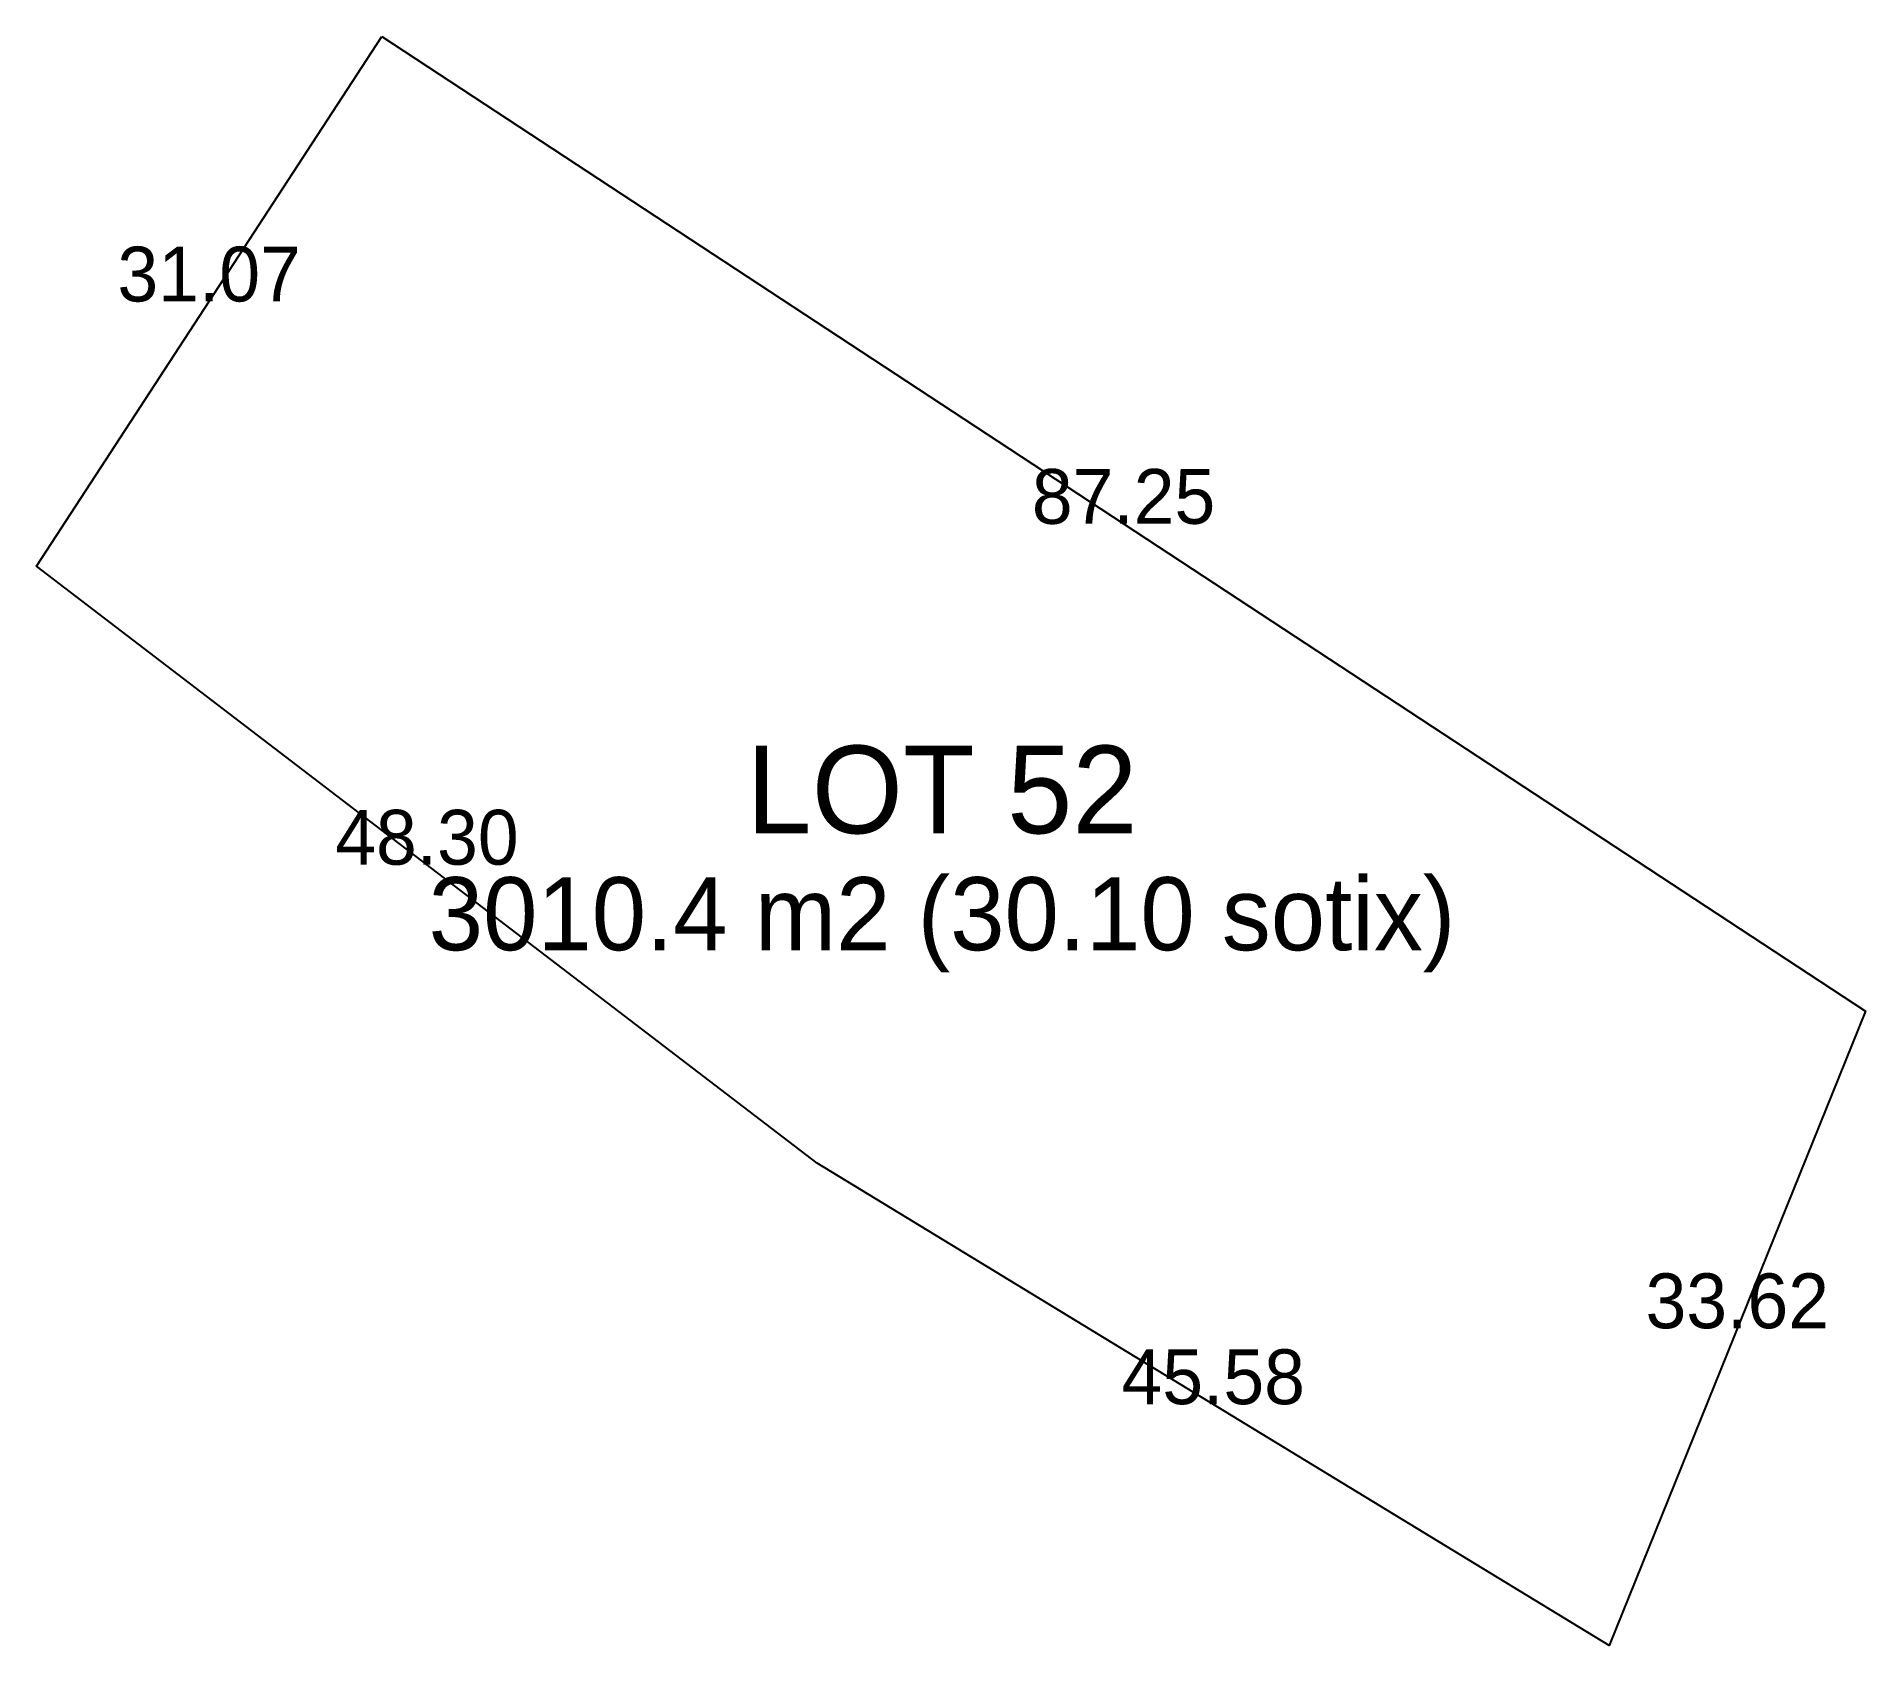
# Model space of a CAD drawing. Header units: metres. Extents: x -44.5 to 45.4, y -37.4 to 41.7.
import ezdxf
from ezdxf.enums import TextEntityAlignment as Align

# ---------------------------------------------------------------- set-up
doc = ezdxf.new("R2010")
doc.units = ezdxf.units.M

msp = doc.modelspace()

# ---------------------------------------------------------------- linework, layer by layer
at = {"layer": 'LOTS'}
msp.add_lwpolyline([(-27.542, 41.6716), (45.3884, -6.2221), (32.7924, -37.3976), (-6.1322, -13.6884), (-44.5066, 15.6365)], close=True, dxfattribs=at)

# ---------------------------------------------------------------- texts
at = {"layer": 'DIMS'}
for s, p in [('31.07', (-36.0243, 28.654)), ('87.25', (8.9232, 17.7248)), ('48.30', (-25.3194, 0.974)), ('33.62', (39.0904, -21.8098)), ('45.58', (13.3301, -25.543))]:
    msp.add_text(s, height=2.694, dxfattribs=at).set_placement(p, align=Align.CENTER)
at = {"layer": 'LABELS'}
for s, height, p in [('LOT 52', 4.31, (0, 2.5141)), ('3010.4 m2 (30.10 sotix)', 3.592, (0, -3.2325))]:
    msp.add_text(s, height=height, dxfattribs=at).set_placement(p, align=Align.CENTER)

doc.saveas('drawing.dxf')
